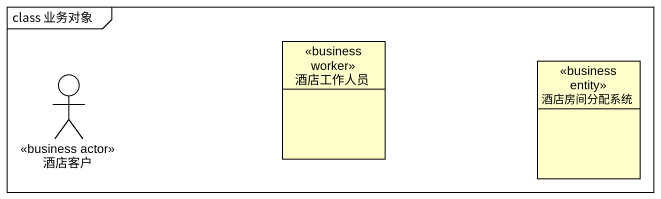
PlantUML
@startuml
mainframe class 业务对象
allowmixing
hide circle
hide empty members
actor 酒店客户 <<business actor>>
class 酒店工作人员 <<business worker>>
class 酒店房间分配系统 <<business entity>>
@enduml
